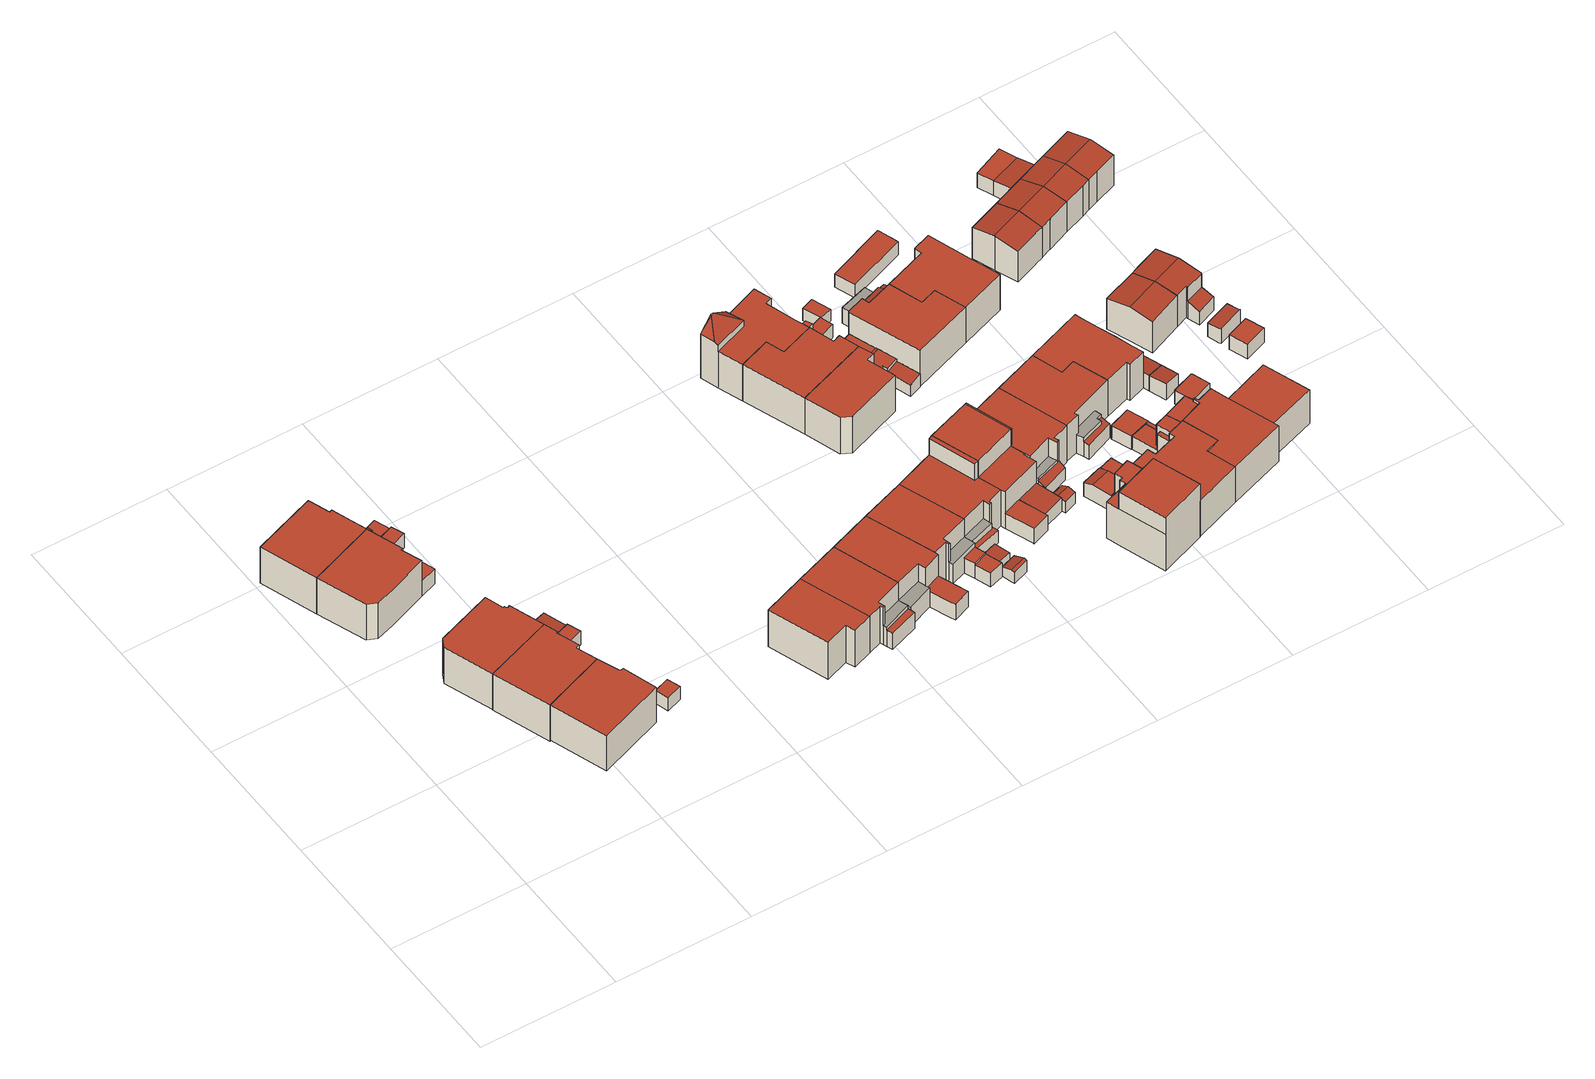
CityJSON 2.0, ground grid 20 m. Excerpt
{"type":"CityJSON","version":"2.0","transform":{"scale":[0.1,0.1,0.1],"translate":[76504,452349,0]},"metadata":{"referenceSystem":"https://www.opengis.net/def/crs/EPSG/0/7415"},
"CityObjects":{
"building1":{"type":"Building","attributes":{"Volume":592.01,"Dakoppervlakte":97.54,"Muuroppervlakte":253.1,"Vloeroppervlakte":97.54,"hoogte_Z_max_in_m_NAP":7.22,"GEB_DOEL":"winkelfunctie - woonfunctie","dateOfConstruction":"1923-01-01","measuredHeight":6.44},"geometry":[{"type":"Solid","lod":"2","boundaries":[[[[0,1,2,3,4,5,6,7,8,9]],[[10,11,12,13,14,15,16,17]],[[18,19,20,21,22,23,24]],[[1,11,10,2]],[[11,1,0,12]],[[21,14,13,12,0,9,8]],[[4,18,24,5]],[[21,8,7,22]],[[24,23,22,7,6,5]],[[16,19,18,4,3,17]],[[14,21,20,15]],[[16,15,20,19]],[[2,10,17,3]]]],"semantics":{"surfaces":[{"type":"GroundSurface"},{"type":"RoofSurface"},{"type":"WallSurface"}],"values":[[0,1,1,2,2,2,2,2,2,2,2,2,2]]}}]},
"building2":{"type":"Building","attributes":{"Volume":556.93,"Dakoppervlakte":87.35,"Muuroppervlakte":240.84,"Vloeroppervlakte":87.35,"hoogte_Z_max_in_m_NAP":7.24,"GEB_DOEL":"woonfunctie","dateOfConstruction":"1923-01-01","measuredHeight":6.38},"geometry":[{"type":"Solid","lod":"2","boundaries":[[[[25,26,27,28,29,30]],[[31,32,33,34,35,36]],[[25,36,35,26]],[[30,29,32,31]],[[29,28,33,32]],[[27,34,33,28]],[[30,31,36,25]],[[27,26,35,34]]]],"semantics":{"surfaces":[{"type":"GroundSurface"},{"type":"RoofSurface"},{"type":"WallSurface"}],"values":[[0,1,2,2,2,2,2,2]]}}]},
"building3":{"type":"Building","attributes":{"Volume":597.76,"Dakoppervlakte":97.98,"Muuroppervlakte":273.97,"Vloeroppervlakte":99.88,"hoogte_Z_max_in_m_NAP":7.22,"GEB_DOEL":"woonfunctie","dateOfConstruction":"1923-01-01","measuredHeight":6.46},"geometry":[{"type":"Solid","lod":"2","boundaries":[[[[37,3,2,38,39,40,41,42,43,44,45,46,47]],[[48,49,50,51]],[[52,53,10,17,54,55,56,57]],[[58,59,60,61,62]],[[63,64,65,66]],[[38,2,10,53]],[[63,17,10,2,3,67]],[[55,42,41,56]],[[40,39,52,57]],[[38,53,52,39]],[[61,37,47,62]],[[62,47,46,58]],[[58,46,45,59]],[[44,60,59,45]],[[44,43,48,51,60]],[[68,64,63,67,3,37,61]],[[64,68,50,65]],[[66,65,50,49]],[[68,61,60,51,50]],[[63,66,49,48,43,42,55,54,17]],[[41,40,57,56]]]],"semantics":{"surfaces":[{"type":"GroundSurface"},{"type":"OuterFloorSurface"},{"type":"RoofSurface"},{"type":"WallSurface"}],"values":[[0,1,2,2,2,3,3,3,3,3,3,3,3,3,3,3,3,3,3,3,3]]}}]},
"building4":{"type":"Building","attributes":{"Volume":602.26,"Dakoppervlakte":96.45,"Muuroppervlakte":274.87,"Vloeroppervlakte":98.53,"hoogte_Z_max_in_m_NAP":7.24,"GEB_DOEL":"woonfunctie","dateOfConstruction":"1923-01-01","measuredHeight":6.5},"geometry":[{"type":"Solid","lod":"2","boundaries":[[[[69,70,71,72,73,74,75,76,77,78,79,80]],[[81,82,83,84]],[[85,34,33,86,87,88,89,90]],[[91,92,93,94]],[[71,70,34,85]],[[70,69,33,34]],[[80,79,87,86]],[[87,79,78,88]],[[78,77,81,89,88]],[[71,85,90,84,72]],[[94,76,75,91]],[[91,75,74,92]],[[73,93,92,74]],[[73,72,84,83,93]],[[94,82,81,77,76]],[[83,82,94,93]],[[89,81,84,90]],[[69,80,86,33]]]],"semantics":{"surfaces":[{"type":"GroundSurface"},{"type":"OuterFloorSurface"},{"type":"RoofSurface"},{"type":"WallSurface"}],"values":[[0,1,2,2,3,3,3,3,3,3,3,3,3,3,3,3,3,3]]}}]},
"building5":{"type":"Building","attributes":{"Volume":609.36,"Dakoppervlakte":100.31,"Muuroppervlakte":264.95,"Vloeroppervlakte":113.98,"hoogte_Z_max_in_m_NAP":7.24,"GEB_DOEL":"winkelfunctie,woonfunctie - woonfunctie","dateOfConstruction":"1923-01-01","measuredHeight":6.48},"geometry":[{"type":"Solid","lod":"2","boundaries":[[[[95,96,97,98,99,100,101,102,103,104,105,106,107,108,109]],[[110,111,84,83]],[[112,113,114,115,116,117,118,85,90]],[[119,120,121,122]],[[118,108,107,85]],[[85,107,106,84,90]],[[113,98,97,114]],[[115,114,97,96]],[[95,116,115,96]],[[109,117,116,95]],[[109,108,118,117]],[[103,102,122,121]],[[105,104,120,119]],[[120,104,103,121]],[[83,84,106,105,119]],[[100,111,110,101]],[[119,122,102,101,110,83]],[[99,112,90,84,111,100]],[[113,112,99,98]]]],"semantics":{"surfaces":[{"type":"GroundSurface"},{"type":"OuterFloorSurface"},{"type":"RoofSurface"},{"type":"WallSurface"}],"values":[[0,1,2,2,3,3,3,3,3,3,3,3,3,3,3,3,3,3,3]]}}]},
"building6":{"type":"Building","attributes":{"Volume":12.44,"Dakoppervlakte":4.81,"Muuroppervlakte":22.8,"Vloeroppervlakte":4.81,"hoogte_Z_max_in_m_NAP":3.38,"GEB_DOEL":"onbekend","dateOfConstruction":"2009-01-01","measuredHeight":2.59},"geometry":[{"type":"Solid","lod":"2","boundaries":[[[[47,46,123,124]],[[125,126,127,128]],[[47,124,126,125]],[[124,123,127,126]],[[127,123,46,128]],[[47,125,128,46]]]],"semantics":{"surfaces":[{"type":"GroundSurface"},{"type":"RoofSurface"},{"type":"WallSurface"}],"values":[[0,1,2,2,2,2]]}}]},
"building7":{"type":"Building","attributes":{"Volume":11.5,"Dakoppervlakte":4.85,"Muuroppervlakte":20.96,"Vloeroppervlakte":4.85,"hoogte_Z_max_in_m_NAP":3.14,"GEB_DOEL":"onbekend","dateOfConstruction":"1923-01-01","measuredHeight":2.37},"geometry":[{"type":"Solid","lod":"2","boundaries":[[[[129,130,131,132]],[[133,134,135,136]],[[132,133,136,129]],[[132,131,134,133]],[[130,135,134,131]],[[129,136,135,130]]]],"semantics":{"surfaces":[{"type":"GroundSurface"},{"type":"RoofSurface"},{"type":"WallSurface"}],"values":[[0,1,2,2,2,2]]}}]},
"building8":{"type":"Building","attributes":{"Volume":431.51,"Dakoppervlakte":65.51,"Muuroppervlakte":227.34,"Vloeroppervlakte":65.51,"hoogte_Z_max_in_m_NAP":7.31,"GEB_DOEL":"woonfunctie","dateOfConstruction":"1923-01-01","measuredHeight":6.59},"geometry":[{"type":"Solid","lod":"2","boundaries":[[[[137,138,139,140,141,142]],[[143,144,145,146,147,148]],[[138,137,143,148]],[[142,141,145,144]],[[141,140,146,145]],[[139,147,146,140]],[[144,143,137,142]],[[138,148,147,139]]]],"semantics":{"surfaces":[{"type":"GroundSurface"},{"type":"RoofSurface"},{"type":"WallSurface"}],"values":[[0,1,2,2,2,2,2,2]]}}]},
"building9":{"type":"Building","attributes":{"Volume":484.22,"Dakoppervlakte":72.69,"Muuroppervlakte":241.92,"Vloeroppervlakte":79.22,"hoogte_Z_max_in_m_NAP":7.31,"GEB_DOEL":"woonfunctie","dateOfConstruction":"1923-01-01","measuredHeight":6.58},"geometry":[{"type":"Solid","lod":"2","boundaries":[[[[149,150,151,152,153,154,155,140,139,156,157]],[[158,159,160,161,162,163]],[[146,164,165,166,167,168,169,147]],[[170,171,172,173,174]],[[139,147,169,156]],[[147,139,140,146]],[[165,164,155,154,161]],[[157,156,169,168,158]],[[158,163,170,149,157]],[[162,161,154,153,171]],[[172,171,153,152]],[[152,151,173,172]],[[151,150,174,173]],[[149,170,174,150]],[[171,170,163,162]],[[165,161,160,166]],[[166,160,159,167]],[[158,168,167,159]],[[140,155,164,146]]]],"semantics":{"surfaces":[{"type":"GroundSurface"},{"type":"OuterFloorSurface"},{"type":"RoofSurface"},{"type":"WallSurface"}],"values":[[0,1,2,2,3,3,3,3,3,3,3,3,3,3,3,3,3,3,3]]}}]},
"building10":{"type":"Building","attributes":{"Volume":518.39,"Dakoppervlakte":81.91,"Muuroppervlakte":260.38,"Vloeroppervlakte":89.35,"hoogte_Z_max_in_m_NAP":7.31,"GEB_DOEL":"woonfunctie","dateOfConstruction":"1923-01-01","measuredHeight":6.58},"geometry":[{"type":"Solid","lod":"2","boundaries":[[[[175,176,177,178,179,180,181,150,157,156]],[[158,182,183,184,185]],[[169,168,186,187,188,189,190]],[[191,192,193,194,195,196]],[[190,175,156,169]],[[156,157,158,168,169]],[[189,176,175,190]],[[192,191,196,181,180,179]],[[179,178,193,192]],[[177,194,193,178]],[[150,182,158,157]],[[196,183,182,150,181]],[[183,196,195,184]],[[185,186,168,158]],[[184,187,186,185]],[[187,184,195,194,188]],[[188,194,177,176,189]]]],"semantics":{"surfaces":[{"type":"GroundSurface"},{"type":"OuterFloorSurface"},{"type":"RoofSurface"},{"type":"WallSurface"}],"values":[[0,1,2,2,3,3,3,3,3,3,3,3,3,3,3,3,3]]}}]},
"building11":{"type":"Building","attributes":{"Volume":500.21,"Dakoppervlakte":77.72,"Muuroppervlakte":258.71,"Vloeroppervlakte":85.14,"hoogte_Z_max_in_m_NAP":7.31,"GEB_DOEL":"woonfunctie","dateOfConstruction":"1923-01-01","measuredHeight":6.58},"geometry":[{"type":"Solid","lod":"2","boundaries":[[[[197,198,199,200,201,202,203,204,205,206,207,208,209,176,175,210]],[[211,212,213,214,215,216]],[[217,218,190,189,219,220,221,222]],[[223,224,225,226,227]],[[228,229,230,231,232,233]],[[175,190,218,210]],[[190,175,176,189]],[[176,209,219,189]],[[220,219,209,208,214]],[[197,210,218,217,211]],[[198,197,211,216,229]],[[227,205,204,223]],[[223,204,203,224]],[[224,203,202,225]],[[201,226,225,202]],[[232,226,201,200,233]],[[233,200,199,228]],[[229,228,199,198]],[[227,231,230,206,205]],[[232,231,227,226]],[[229,216,215,207,206,230]],[[214,213,221,220]],[[221,213,212,222]],[[211,217,222,212]],[[214,208,207,215]]]],"semantics":{"surfaces":[{"type":"GroundSurface"},{"type":"OuterFloorSurface"},{"type":"RoofSurface"},{"type":"WallSurface"}],"values":[[0,1,2,2,2,3,3,3,3,3,3,3,3,3,3,3,3,3,3,3,3,3,3,3,3]]}}]},
"building12":{"type":"Building","attributes":{"Volume":11.26,"Dakoppervlakte":5.03,"Muuroppervlakte":20.11,"Vloeroppervlakte":5.03,"hoogte_Z_max_in_m_NAP":3.2,"GEB_DOEL":"onbekend","dateOfConstruction":"1923-01-01","measuredHeight":2.27},"geometry":[{"type":"Solid","lod":"2","boundaries":[[[[234,235,236,237]],[[238,239,240,225]],[[234,237,225,240]],[[237,236,238,225]],[[238,236,235,239]],[[234,240,239,235]]]],"semantics":{"surfaces":[{"type":"GroundSurface"},{"type":"RoofSurface"},{"type":"WallSurface"}],"values":[[0,1,2,2,2,2]]}}]},
"building13":{"type":"Building","attributes":{"Volume":9.64,"Dakoppervlakte":5.17,"Muuroppervlakte":17,"Vloeroppervlakte":4.88,"hoogte_Z_max_in_m_NAP":3.09,"GEB_DOEL":"onbekend","dateOfConstruction":"1925-01-01","measuredHeight":2.21},"geometry":[{"type":"Solid","lod":"2","boundaries":[[[[241,242,243,244,245,246]],[[247,248,249,250]],[[251,248,247,252]],[[244,243,251,252]],[[241,246,250,249]],[[245,247,250,246]],[[249,248,251,243,242,241]],[[245,244,252,247]]]],"semantics":{"surfaces":[{"type":"GroundSurface"},{"type":"RoofSurface"},{"type":"WallSurface"}],"values":[[0,1,1,2,2,2,2,2]]}}]},
"building14":{"type":"Building","attributes":{"Volume":488.21,"Dakoppervlakte":71.99,"Muuroppervlakte":283.92,"Vloeroppervlakte":76.98,"hoogte_Z_max_in_m_NAP":10.34,"GEB_DOEL":"woonfunctie","dateOfConstruction":"1923-01-01","measuredHeight":9.59},"geometry":[{"type":"Solid","lod":"2","boundaries":[[[[253,254,255,256,257,258,259,260,261,262,263,264]],[[211,265,266,267,268]],[[218,217,269,270,271,272,273,274,275,276,277]],[[278,279,280,281]],[[282,283,284,285,286,287]],[[217,218,263,262,211]],[[272,271,283,258,257]],[[272,257,256,273]],[[279,274,288,280]],[[288,274,273,256,255,254]],[[263,218,277,276,288,254,253,264]],[[276,275,278,281]],[[278,275,274,279]],[[265,211,262,261,286]],[[286,261,260,287]],[[260,259,282,287]],[[282,259,258,283]],[[286,285,266,265]],[[266,285,284,267]],[[268,269,217,211]],[[269,268,267,270]],[[270,267,284,283,271]],[[281,280,288,276]]]],"semantics":{"surfaces":[{"type":"GroundSurface"},{"type":"OuterFloorSurface"},{"type":"RoofSurface"},{"type":"WallSurface"}],"values":[[0,1,2,2,2,3,3,3,3,3,3,3,3,3,3,3,3,3,3,3,3,3,3]]}}]},
"building15":{"type":"Building","attributes":{"Volume":701.14,"Dakoppervlakte":101.43,"Muuroppervlakte":340.54,"Vloeroppervlakte":101.41,"hoogte_Z_max_in_m_NAP":10.34,"GEB_DOEL":"woonfunctie","dateOfConstruction":"1923-01-01","measuredHeight":9.57},"geometry":[{"type":"Solid","lod":"2","boundaries":[[[[289,256,255,254,290,291,292,293,294,295,296,297,298,299]],[[273,300,301,302,303,304,274]],[[305,306,307,308]],[[309,310,311,312,313]],[[279,314,315,280]],[[273,274,288,254,255,256]],[[300,273,256,289,312]],[[294,293,302,301,306]],[[303,302,293,292]],[[294,306,305,295]],[[298,297,310,309]],[[309,313,312,289,299,298]],[[311,310,297,296,308,307]],[[312,311,307,306,301,300]],[[316,315,314,304]],[[315,316,290,254,288,280]],[[288,274,279,280]],[[290,316,304,303,292,291]],[[314,279,274,304]],[[295,305,308,296]]]],"semantics":{"surfaces":[{"type":"GroundSurface"},{"type":"RoofSurface"},{"type":"WallSurface"}],"values":[[0,1,1,1,1,2,2,2,2,2,2,2,2,2,2,2,2,2,2,2]]}}]},
"building16":{"type":"Building","attributes":{"Volume":583.28,"Dakoppervlakte":97.61,"Muuroppervlakte":297.15,"Vloeroppervlakte":97.61,"hoogte_Z_max_in_m_NAP":7.2,"GEB_DOEL":"woonfunctie","dateOfConstruction":"1923-01-01","measuredHeight":6.54},"geometry":[{"type":"Solid","lod":"2","boundaries":[[[[317,318,319,320,321,322,323,324,325,326,327,328,329]],[[330,331,332,333,334,335,336,337]],[[338,339,340,341,342,343]],[[344,345,346,347]],[[327,326,337,336]],[[330,337,326,325,345]],[[319,318,332,331,340]],[[333,317,329,334]],[[328,335,334,329]],[[336,335,328,327]],[[342,323,322,343]],[[321,338,343,322]],[[321,320,339,338]],[[319,340,339,320]],[[324,346,345,325]],[[346,324,323,342,347]],[[341,344,347,342]],[[345,344,341,340,331,330]],[[332,318,317,333]]]],"semantics":{"surfaces":[{"type":"GroundSurface"},{"type":"RoofSurface"},{"type":"WallSurface"}],"values":[[0,1,1,1,2,2,2,2,2,2,2,2,2,2,2,2,2,2,2]]}}]},
"building17":{"type":"Building","attributes":{"Volume":590.47,"Dakoppervlakte":94.66,"Muuroppervlakte":334.79,"Vloeroppervlakte":92.36,"hoogte_Z_max_in_m_NAP":10.23,"GEB_DOEL":"woonfunctie","dateOfConstruction":"1923-01-01","measuredHeight":9.55},"geometry":[{"type":"Solid","lod":"2","boundaries":[[[[348,349,317,329,328,327,350,351,352,353,354,355,356,357,358,359,360,361,362,363]],[[364,365,366,367]],[[368,369,370,371,372]],[[373,372,371]],[[369,374,370]],[[375,376,377,378,379,380]],[[381,382,383,384]],[[333,385,386,387,388,389,390,391,336,335,334]],[[373,371,370,392,354,353,352,393]],[[369,368,391,390]],[[369,390,389,374]],[[370,374,389,392]],[[327,328,335,336]],[[328,329,334,335]],[[329,317,333,334]],[[358,357,387,386]],[[392,389,388,356,355,354]],[[362,361,375,380]],[[361,360,376,375]],[[378,348,363,362,380,379]],[[394,349,383,382,366]],[[349,348,378,384,383]],[[360,359,365,364,376]],[[382,381,367,366]],[[378,377,367,381,384]],[[367,377,376,364]],[[333,317,349,394,366,365,359,358,386,385]],[[368,372,373,393,352,351,350,391]],[[350,327,336,391]],[[357,356,388,387]]]],"semantics":{"surfaces":[{"type":"GroundSurface"},{"type":"OuterFloorSurface"},{"type":"RoofSurface"},{"type":"WallSurface"}],"values":[[0,1,2,2,2,2,2,2,3,3,3,3,3,3,3,3,3,3,3,3,3,3,3,3,3,3,3,3,3,3]]}}]},
"building18":{"type":"Building","attributes":{"Volume":481.64,"Dakoppervlakte":84.48,"Muuroppervlakte":267.19,"Vloeroppervlakte":84.41,"hoogte_Z_max_in_m_NAP":7.2,"GEB_DOEL":"woonfunctie","dateOfConstruction":"1923-01-01","measuredHeight":6.54},"geometry":[{"type":"Solid","lod":"2","boundaries":[[[[395,396,397,398,326,325,324,399,400,401,402,403,404]],[[405,406,330,337,407,408,409]],[[410,411,346,345,412,413]],[[414,415,416,417]],[[337,330,345,325,326]],[[337,326,398,407]],[[407,398,397,408]],[[396,395,405,409]],[[395,404,412,406,405]],[[403,413,412,404]],[[403,402,414,410,413]],[[346,411,417,399,324]],[[324,325,345,346]],[[415,401,400,416]],[[417,416,400,399]],[[402,401,415,414]],[[411,410,414,417]],[[330,406,412,345]],[[396,409,408,397]]]],"semantics":{"surfaces":[{"type":"GroundSurface"},{"type":"RoofSurface"},{"type":"WallSurface"}],"values":[[0,1,1,1,2,2,2,2,2,2,2,2,2,2,2,2,2,2,2]]}}]},
"building19":{"type":"Building","attributes":{"Volume":8.87,"Dakoppervlakte":4.46,"Muuroppervlakte":16.65,"Vloeroppervlakte":4.12,"hoogte_Z_max_in_m_NAP":3.11,"GEB_DOEL":"onbekend","dateOfConstruction":"1923-01-01","measuredHeight":2.37},"geometry":[{"type":"Solid","lod":"2","boundaries":[[[[418,419,420,421,422,423]],[[424,425,426,427]],[[424,428,429,425]],[[427,426,420,419]],[[423,422,429,428]],[[425,429,422,421]],[[418,423,428,424,427,419]],[[421,420,426,425]]]],"semantics":{"surfaces":[{"type":"GroundSurface"},{"type":"RoofSurface"},{"type":"WallSurface"}],"values":[[0,1,1,2,2,2,2,2]]}}]},
"building20":{"type":"Building","attributes":{"Volume":496.94,"Dakoppervlakte":76.49,"Muuroppervlakte":284.25,"Vloeroppervlakte":80.42,"hoogte_Z_max_in_m_NAP":10.34,"GEB_DOEL":"woonfunctie","dateOfConstruction":"1923-01-01","measuredHeight":9.57},"geometry":[{"type":"Solid","lod":"2","boundaries":[[[[430,431,432,433,434,435,436,437,438,439,292,291,290]],[[440,441,442,443]],[[444,445,446,447,448,449,450,451,452,453,304,303]],[[454,315,314,455]],[[456,457,458,459,460]],[[316,452,451,431,430,290]],[[292,303,304,316,290,291]],[[292,439,443,444,303]],[[447,457,435,434,448]],[[451,450,432,431]],[[452,316,315,454]],[[316,304,314,315]],[[304,453,455,314]],[[455,453,452,454]],[[440,443,439,438,459]],[[437,460,459,438]],[[456,460,437,436]],[[436,435,457,456]],[[441,440,459,458]],[[442,445,444,443]],[[445,442,441,446]],[[446,441,458,457,447]],[[450,449,448,434,433,432]]]],"semantics":{"surfaces":[{"type":"GroundSurface"},{"type":"OuterFloorSurface"},{"type":"RoofSurface"},{"type":"WallSurface"}],"values":[[0,1,2,2,2,3,3,3,3,3,3,3,3,3,3,3,3,3,3,3,3,3,3]]}}]},
"building21":{"type":"Building","attributes":{"Volume":653.14,"Dakoppervlakte":85.18,"Muuroppervlakte":347.6,"Vloeroppervlakte":85.06,"hoogte_Z_max_in_m_NAP":10.3,"GEB_DOEL":"woonfunctie","dateOfConstruction":"1925-01-01","measuredHeight":9.53},"geometry":[{"type":"Solid","lod":"2","boundaries":[[[[461,462,463,464,465,466,467,468,469,470,471,472,473,474,475,476]],[[477,478,479,480,481,482,483,484,485]],[[486,487,488,489,490]],[[491,488,487,492,493,494]],[[495,496,497,498]],[[499,500,501,502]],[[483,482,473,472,471,503]],[[485,484,504,470,469,468]],[[468,467,486,477,485]],[[480,498,475,474,481]],[[482,481,474,473]],[[466,465,492,487]],[[476,489,488,491,494,463,462,461]],[[487,486,467,466]],[[476,475,498,497,489]],[[489,497,496,490]],[[486,490,496,478,477]],[[478,496,495,479]],[[495,498,480,479]],[[499,483,503,500]],[[501,504,484,502]],[[484,483,499,502]],[[500,503,471,470,504,501]],[[463,494,493,492,465,464]]]],"semantics":{"surfaces":[{"type":"GroundSurface"},{"type":"RoofSurface"},{"type":"WallSurface"}],"values":[[0,1,1,1,1,1,2,2,2,2,2,2,2,2,2,2,2,2,2,2,2,2,2,2]]}}]},
"building22":{"type":"Building","attributes":{"Volume":11.75,"Dakoppervlakte":5.43,"Muuroppervlakte":20.59,"Vloeroppervlakte":5.43,"hoogte_Z_max_in_m_NAP":2.93,"GEB_DOEL":"onbekend","dateOfConstruction":"1923-01-01","measuredHeight":2.16},"geometry":[{"type":"Solid","lod":"2","boundaries":[[[[505,506,507,508,509]],[[510,511,512,513,514]],[[508,510,514,509]],[[512,511,510,508,507,506]],[[505,513,512,506]],[[505,509,514,513]]]],"semantics":{"surfaces":[{"type":"GroundSurface"},{"type":"RoofSurface"},{"type":"WallSurface"}],"values":[[0,1,2,2,2,2]]}}]},
"building23":{"type":"Building","attributes":{"Volume":15.87,"Dakoppervlakte":6.8,"Muuroppervlakte":25.01,"Vloeroppervlakte":6.8,"hoogte_Z_max_in_m_NAP":3.19,"GEB_DOEL":"onbekend","dateOfConstruction":"1925-01-01","measuredHeight":2.33},"geometry":[{"type":"Solid","lod":"2","boundaries":[[[[515,516,517,518]],[[519,520,521,522]],[[515,518,520,519]],[[518,517,521,520]],[[516,522,521,517]],[[522,516,515,519]]]],"semantics":{"surfaces":[{"type":"GroundSurface"},{"type":"RoofSurface"},{"type":"WallSurface"}],"values":[[0,1,2,2,2,2]]}}]},
"building24":{"type":"Building","attributes":{"Volume":586.58,"Dakoppervlakte":87.02,"Muuroppervlakte":277.65,"Vloeroppervlakte":99.65,"hoogte_Z_max_in_m_NAP":7.2,"GEB_DOEL":"woonfunctie","dateOfConstruction":"1923-01-01","measuredHeight":6.39},"geometry":[{"type":"Solid","lod":"2","boundaries":[[[[523,524,525,526,527,528,529,530,531,532,533,534,535]],[[536,537,538,539,540]],[[541,542,543,544,545,546,547,548,549,550]],[[551,552,553,554]],[[555,556,557,558,559]],[[533,532,548,547]],[[550,549,548,532,531,530]],[[550,530,529,541]],[[541,529,528,542]],[[544,543,527,526,557]],[[534,533,547,546,554,537]],[[523,540,539,524]],[[535,536,540,523]],[[534,537,536,535]],[[525,524,539,559,558]],[[526,525,558,557]],[[555,553,552,556]],[[553,555,538,537,554]],[[555,559,539,538]],[[557,556,552,551,545,544]],[[554,546,545,551]],[[528,527,543,542]]]],"semantics":{"surfaces":[{"type":"GroundSurface"},{"type":"OuterFloorSurface"},{"type":"RoofSurface"},{"type":"WallSurface"}],"values":[[0,1,2,2,2,3,3,3,3,3,3,3,3,3,3,3,3,3,3,3,3,3]]}}]},
"building25":{"type":"Building","attributes":{"Volume":565.61,"Dakoppervlakte":85.35,"Muuroppervlakte":267.57,"Vloeroppervlakte":92.06,"hoogte_Z_max_in_m_NAP":7.31,"GEB_DOEL":"woonfunctie","dateOfConstruction":"1923-01-01","measuredHeight":6.54},"geometry":[{"type":"Solid","lod":"2","boundaries":[[[[560,561,562,563,564,565,566,432,431,567,568,569]],[[570,571,572,573,574,575,576,577]],[[451,450,578,579,580,581,582,583]],[[584,585,586,587,588,589]],[[583,567,431,451]],[[431,432,450,451]],[[577,578,450,432,566,570]],[[581,569,568,582]],[[583,582,568,567]],[[575,574,585,562,561]],[[566,565,588,571,570]],[[584,563,562,585]],[[565,564,589,588]],[[584,589,564,563]],[[588,587,572,571]],[[572,587,586,573]],[[574,573,586,585]],[[578,577,576,579]],[[560,580,579,576,575,561]],[[580,560,569,581]]]],"semantics":{"surfaces":[{"type":"GroundSurface"},{"type":"OuterFloorSurface"},{"type":"RoofSurface"},{"type":"WallSurface"}],"values":[[0,1,2,2,3,3,3,3,3,3,3,3,3,3,3,3,3,3,3,3]]}}]},
"building26":{"type":"Building","attributes":{"Volume":587.74,"Dakoppervlakte":98.22,"Muuroppervlakte":309.19,"Vloeroppervlakte":98.2,"hoogte_Z_max_in_m_NAP":7.31,"GEB_DOEL":"woonfunctie","dateOfConstruction":"1925-01-01","measuredHeight":6.41},"geometry":[{"type":"Solid","lod":"2","boundaries":[[[[590,591,592,593,594,595,596,597,598,599,600,601,602,603]],[[604,605,606,607,608,609,610,485,504,611]],[[612,613,614,615,616,617]],[[618,619,620,621]],[[622,623,624,625]],[[485,601,600,504]],[[600,599,611,504]],[[611,599,598,604]],[[598,597,605,604]],[[597,596,618,606,605]],[[603,609,608,590]],[[603,602,610,609]],[[601,485,610,602]],[[595,594,616,615]],[[594,593,617,616]],[[593,592,612,617]],[[595,615,619,618,596]],[[622,612,592,591,623]],[[615,614,620,619]],[[613,612,622,625]],[[625,624,621,620,614,613]],[[618,621,624,623,607,606]],[[608,607,623,591,590]]]],"semantics":{"surfaces":[{"type":"GroundSurface"},{"type":"RoofSurface"},{"type":"WallSurface"}],"values":[[0,1,1,1,1,2,2,2,2,2,2,2,2,2,2,2,2,2,2,2,2,2,2]]}}]},
"building27":{"type":"Building","attributes":{"Volume":25.1,"Dakoppervlakte":10.59,"Muuroppervlakte":30.91,"Vloeroppervlakte":10.59,"hoogte_Z_max_in_m_NAP":3.2,"GEB_DOEL":"onbekend","dateOfConstruction":"1923-01-01","measuredHeight":2.37},"geometry":[{"type":"Solid","lod":"2","boundaries":[[[[626,627,628,629,630]],[[631,632,617,633,634]],[[627,626,633,617]],[[626,630,634,633]],[[634,630,629,631]],[[628,632,631,629]],[[628,627,617,632]]]],"semantics":{"surfaces":[{"type":"GroundSurface"},{"type":"RoofSurface"},{"type":"WallSurface"}],"values":[[0,1,2,2,2,2,2]]}}]},
"building28":{"type":"Building","attributes":{"Volume":69.23,"Dakoppervlakte":28.5,"Muuroppervlakte":59.06,"Vloeroppervlakte":28.5,"hoogte_Z_max_in_m_NAP":3.25,"GEB_DOEL":"onbekend","dateOfConstruction":"1923-01-01","measuredHeight":2.43},"geometry":[{"type":"Solid","lod":"2","boundaries":[[[[635,636,637,638,639]],[[640,641,642,643,644]],[[642,641,640,636,635,639]],[[639,638,643,642]],[[637,644,643,638]],[[637,636,640,644]]]],"semantics":{"surfaces":[{"type":"GroundSurface"},{"type":"RoofSurface"},{"type":"WallSurface"}],"values":[[0,1,2,2,2,2]]}}]},
"building29":{"type":"Building","attributes":{"Volume":540.16,"Dakoppervlakte":84.71,"Muuroppervlakte":261.51,"Vloeroppervlakte":84.71,"hoogte_Z_max_in_m_NAP":7.2,"GEB_DOEL":"woonfunctie","dateOfConstruction":"1923-01-01","measuredHeight":6.38},"geometry":[{"type":"Solid","lod":"2","boundaries":[[[[528,527,526,525,645,646,647,648,649,650,529]],[[651,652,653,654,655,656,544,543,542,541,657]],[[647,653,652,651,657,650,649,648]],[[647,646,654,653]],[[646,645,655,654]],[[525,656,655,645]],[[525,526,544,656]],[[526,527,543,544]],[[527,528,542,543]],[[528,529,541,542]],[[650,657,541,529]]]],"semantics":{"surfaces":[{"type":"GroundSurface"},{"type":"RoofSurface"},{"type":"WallSurface"}],"values":[[0,1,2,2,2,2,2,2,2,2,2]]}}]},
"building30":{"type":"Building","attributes":{"Volume":497.97,"Dakoppervlakte":76.31,"Muuroppervlakte":251.33,"Vloeroppervlakte":76.31,"hoogte_Z_max_in_m_NAP":7.31,"GEB_DOEL":"woonfunctie","dateOfConstruction":"1923-01-01","measuredHeight":6.53},"geometry":[{"type":"Solid","lod":"2","boundaries":[[[[568,567,658,659,660,661,662,663,664,665,560,569]],[[666,667,583,582,581,580,668,669,670,671,672,673]],[[658,667,666,659]],[[658,567,583,667]],[[567,568,582,583]],[[568,569,581,582]],[[569,560,580,581]],[[560,665,668,580]],[[665,664,669,668]],[[670,669,664,663]],[[663,662,661,660,659,666,673,672,671,670]]]],"semantics":{"surfaces":[{"type":"GroundSurface"},{"type":"RoofSurface"},{"type":"WallSurface"}],"values":[[0,1,2,2,2,2,2,2,2,2,2]]}}]},
"building31":{"type":"Building","attributes":{"Volume":549.06,"Dakoppervlakte":87.15,"Muuroppervlakte":285.14,"Vloeroppervlakte":87.13,"hoogte_Z_max_in_m_NAP":7.31,"GEB_DOEL":"woonfunctie","dateOfConstruction":"1925-01-01","measuredHeight":6.44},"geometry":[{"type":"Solid","lod":"2","boundaries":[[[[674,675,676,599,598,597,596,595,594,677,678,679,680,681,682]],[[683,606,605,604,611,684,685,686,687,688,689,690]],[[691,692,619,618,693,694]],[[695,616,615,696]],[[604,598,599,611]],[[611,599,676,684]],[[684,676,675,685]],[[685,675,674,686]],[[686,674,682,687]],[[688,681,680,691,689]],[[606,618,596,597,605]],[[604,605,597,598]],[[679,692,691,680]],[[618,619,615,595,596]],[[696,678,677,695]],[[616,695,677,594]],[[615,616,594,595]],[[679,678,696,615,619,692]],[[694,690,689,691]],[[690,694,693,683]],[[693,618,606,683]],[[687,682,681,688]]]],"semantics":{"surfaces":[{"type":"GroundSurface"},{"type":"RoofSurface"},{"type":"WallSurface"}],"values":[[0,1,1,1,2,2,2,2,2,2,2,2,2,2,2,2,2,2,2,2,2,2]]}}]},
"building32":{"type":"Building","attributes":{"Volume":17.8,"Dakoppervlakte":6.72,"Muuroppervlakte":27.6,"Vloeroppervlakte":6.66,"hoogte_Z_max_in_m_NAP":3.68,"GEB_DOEL":"onbekend","dateOfConstruction":"1923-01-01","measuredHeight":2.85},"geometry":[{"type":"Solid","lod":"2","boundaries":[[[[660,659,697,698]],[[699,700,701,702]],[[659,701,700,697]],[[659,660,702,701]],[[698,699,702,660]],[[699,698,697,700]]]],"semantics":{"surfaces":[{"type":"GroundSurface"},{"type":"RoofSurface"},{"type":"WallSurface"}],"values":[[0,1,2,2,2,2]]}}]},
"building33":{"type":"Building","attributes":{"Volume":17.63,"Dakoppervlakte":6.71,"Muuroppervlakte":27.36,"Vloeroppervlakte":6.64,"hoogte_Z_max_in_m_NAP":3.68,"GEB_DOEL":"onbekend","dateOfConstruction":"1923-01-01","measuredHeight":2.83},"geometry":[{"type":"Solid","lod":"2","boundaries":[[[[661,660,698,703]],[[699,702,704,705]],[[661,703,705,704]],[[705,703,698,699]],[[660,702,699,698]],[[702,660,661,704]]]],"semantics":{"surfaces":[{"type":"GroundSurface"},{"type":"RoofSurface"},{"type":"WallSurface"}],"values":[[0,1,2,2,2,2]]}}]},
"building34":{"type":"Building","attributes":{"Volume":17.39,"Dakoppervlakte":6.69,"Muuroppervlakte":27.03,"Vloeroppervlakte":6.63,"hoogte_Z_max_in_m_NAP":3.68,"GEB_DOEL":"onbekend","dateOfConstruction":"1923-01-01","measuredHeight":2.8},"geometry":[{"type":"Solid","lod":"2","boundaries":[[[[706,707,708,709]],[[710,705,704,711]],[[707,704,705,708]],[[707,706,711,704]],[[709,710,711,706]],[[710,709,708,705]]]],"semantics":{"surfaces":[{"type":"GroundSurface"},{"type":"RoofSurface"},{"type":"WallSurface"}],"values":[[0,1,2,2,2,2]]}}]},
"building35":{"type":"Building","attributes":{"Volume":17.28,"Dakoppervlakte":6.68,"Muuroppervlakte":26.87,"Vloeroppervlakte":6.61,"hoogte_Z_max_in_m_NAP":3.68,"GEB_DOEL":"onbekend","dateOfConstruction":"1923-01-01","measuredHeight":2.79},"geometry":[{"type":"Solid","lod":"2","boundaries":[[[[712,713,714,706,709]],[[710,711,715,716,717]],[[717,712,709,710]],[[706,711,710,709]],[[706,714,715,711]],[[716,715,714,713]],[[713,712,717,716]]]],"semantics":{"surfaces":[{"type":"GroundSurface"},{"type":"RoofSurface"},{"type":"WallSurface"}],"values":[[0,1,2,2,2,2,2]]}}]},
"building36":{"type":"Building","attributes":{"Volume":16.9,"Dakoppervlakte":6.6,"Muuroppervlakte":26.45,"Vloeroppervlakte":6.54,"hoogte_Z_max_in_m_NAP":3.68,"GEB_DOEL":"onbekend","dateOfConstruction":"1923-01-01","measuredHeight":2.76},"geometry":[{"type":"Solid","lod":"2","boundaries":[[[[718,713,712,719]],[[720,717,716,721]],[[713,716,717,712]],[[713,718,721,716]],[[719,720,721,718]],[[720,719,712,717]]]],"semantics":{"surfaces":[{"type":"GroundSurface"},{"type":"RoofSurface"},{"type":"WallSurface"}],"values":[[0,1,2,2,2,2]]}}]},
"building37":{"type":"Building","attributes":{"Volume":24.59,"Dakoppervlakte":9.7,"Muuroppervlakte":31.72,"Vloeroppervlakte":9.7,"hoogte_Z_max_in_m_NAP":3.44,"GEB_DOEL":"onbekend","dateOfConstruction":"1957-01-01","measuredHeight":2.53},"geometry":[{"type":"Solid","lod":"2","boundaries":[[[[722,723,724,725,726,727,728]],[[729,730,731,732,733,734,735]],[[731,730,729,722,728,727]],[[725,724,734,733]],[[729,735,734,724,723,722]],[[727,726,725,733,732,731]]]],"semantics":{"surfaces":[{"type":"GroundSurface"},{"type":"RoofSurface"},{"type":"WallSurface"}],"values":[[0,1,2,2,2,2]]}}]},
"building38":{"type":"Building","attributes":{"Volume":314.39,"Dakoppervlakte":52.47,"Muuroppervlakte":173.66,"Vloeroppervlakte":52.47,"hoogte_Z_max_in_m_NAP":6.86,"GEB_DOEL":"woonfunctie","dateOfConstruction":"1957-01-01","measuredHeight":5.99},"geometry":[{"type":"Solid","lod":"2","boundaries":[[[[675,674,736,737]],[[738,739,740,741]],[[737,741,740,675]],[[736,738,741,737]],[[738,736,674,739]],[[674,675,740,739]]]],"semantics":{"surfaces":[{"type":"GroundSurface"},{"type":"RoofSurface"},{"type":"WallSurface"}],"values":[[0,1,2,2,2,2]]}}]},
"building39":{"type":"Building","attributes":{"Volume":202.87,"Dakoppervlakte":35.72,"Muuroppervlakte":135.25,"Vloeroppervlakte":35.08,"hoogte_Z_max_in_m_NAP":6.96,"GEB_DOEL":"woonfunctie","dateOfConstruction":"1957-01-01","measuredHeight":6.11},"geometry":[{"type":"Solid","lod":"2","boundaries":[[[[742,743,744,745,746,747,748,749,750]],[[751,752,753,754,755,756,757]],[[758,755,754,759,760]],[[757,748,747,746,745,753,752,751]],[[742,760,759,743]],[[755,758,760,742,750]],[[744,743,759,754,753,745]],[[748,757,756,755,750,749]]]],"semantics":{"surfaces":[{"type":"GroundSurface"},{"type":"RoofSurface"},{"type":"WallSurface"}],"values":[[0,1,1,2,2,2,2,2]]}}]},
"building40":{"type":"Building","attributes":{"Volume":209.39,"Dakoppervlakte":36.57,"Muuroppervlakte":137.62,"Vloeroppervlakte":36.07,"hoogte_Z_max_in_m_NAP":6.92,"GEB_DOEL":"woonfunctie","dateOfConstruction":"1956-01-01","measuredHeight":6.09},"geometry":[{"type":"Solid","lod":"2","boundaries":[[[[761,762,763,764,765,766]],[[767,768,769,770]],[[767,771,772,768]],[[763,772,771,764]],[[770,769,761,766]],[[770,766,765,767]],[[772,763,762,761,769,768]],[[765,764,771,767]]]],"semantics":{"surfaces":[{"type":"GroundSurface"},{"type":"RoofSurface"},{"type":"WallSurface"}],"values":[[0,1,1,2,2,2,2,2]]}}]},
"building41":{"type":"Building","attributes":{"Volume":203.17,"Dakoppervlakte":35.87,"Muuroppervlakte":135.08,"Vloeroppervlakte":35.22,"hoogte_Z_max_in_m_NAP":6.96,"GEB_DOEL":"woonfunctie","dateOfConstruction":"1957-01-01","measuredHeight":6.1},"geometry":[{"type":"Solid","lod":"2","boundaries":[[[[773,774,775,776,777,778,779,780]],[[781,782,754,753,783,784]],[[785,759,754,782]],[[778,777,753,754]],[[783,753,777,776]],[[776,775,784,783]],[[775,774,781,784]],[[773,780,785,782,781,774]],[[779,759,785,780]],[[759,779,778,754]]]],"semantics":{"surfaces":[{"type":"GroundSurface"},{"type":"RoofSurface"},{"type":"WallSurface"}],"values":[[0,1,1,2,2,2,2,2,2,2]]}}]},
"building42":{"type":"Building","attributes":{"Volume":211.49,"Dakoppervlakte":40.2,"Muuroppervlakte":143.27,"Vloeroppervlakte":39.42,"hoogte_Z_max_in_m_NAP":6.92,"GEB_DOEL":"woonfunctie","dateOfConstruction":"1956-01-01","measuredHeight":6.08},"geometry":[{"type":"Solid","lod":"2","boundaries":[[[[765,764,786,787,788,789,790,791,792,793,794,766]],[[795,767,770,796,797,798,799]],[[767,795,800,801,771]],[[802,803,804,805]],[[787,800,795,788]],[[771,764,765,766,770,767]],[[766,794,796,770]],[[796,794,793,804,797]],[[798,803,790,789,799]],[[799,789,788,795]],[[793,792,805,804]],[[802,805,792,791]],[[802,791,790,803]],[[797,804,803,798]],[[800,787,786,764,771,801]]]],"semantics":{"surfaces":[{"type":"GroundSurface"},{"type":"RoofSurface"},{"type":"WallSurface"}],"values":[[0,1,1,1,2,2,2,2,2,2,2,2,2,2,2]]}}]},
"building43":{"type":"Building","attributes":{"Volume":23.98,"Dakoppervlakte":9.42,"Muuroppervlakte":31.43,"Vloeroppervlakte":9.42,"hoogte_Z_max_in_m_NAP":3.46,"GEB_DOEL":"onbekend","dateOfConstruction":"1957-01-01","measuredHeight":2.55},"geometry":[{"type":"Solid","lod":"2","boundaries":[[[[806,807,808,809,810]],[[811,812,813,814,815]],[[807,806,811,815]],[[813,812,811,806,810,809]],[[808,814,813,809]],[[808,807,815,814]]]],"semantics":{"surfaces":[{"type":"GroundSurface"},{"type":"RoofSurface"},{"type":"WallSurface"}],"values":[[0,1,2,2,2,2]]}}]},
"building44":{"type":"Building","attributes":{"Volume":19.85,"Dakoppervlakte":7.95,"Muuroppervlakte":29.94,"Vloeroppervlakte":7.93,"hoogte_Z_max_in_m_NAP":3.47,"GEB_DOEL":"onbekend","dateOfConstruction":"1956-01-01","measuredHeight":2.57},"geometry":[{"type":"Solid","lod":"2","boundaries":[[[[816,817,818,819,820,821]],[[822,823,824,825,826,827]],[[816,821,823,822]],[[825,824,823,821,820,819]],[[818,826,825,819]],[[816,822,827,826,818,817]]]],"semantics":{"surfaces":[{"type":"GroundSurface"},{"type":"RoofSurface"},{"type":"WallSurface"}],"values":[[0,1,2,2,2,2]]}}]},
"building45":{"type":"Building","attributes":{"Volume":277.33,"Dakoppervlakte":65.45,"Muuroppervlakte":165.77,"Vloeroppervlakte":64.74,"hoogte_Z_max_in_m_NAP":6.96,"GEB_DOEL":"woonfunctie","dateOfConstruction":"1957-01-01","measuredHeight":6.08},"geometry":[{"type":"Solid","lod":"2","boundaries":[[[[828,829,830,831,832,833,834,835,774,773,780,836]],[[837,838,839,840,841]],[[842,839,838,843]],[[844,845,782,781,846]],[[782,845,847,785]],[[839,836,780,840]],[[830,838,837,841,832,831]],[[829,828,842,843]],[[839,842,828,836]],[[773,774,781,782]],[[835,846,781,774]],[[835,834,844,846]],[[844,834,833,832,841,847,845]],[[782,785,840,780,773]],[[840,785,847,841]],[[829,843,838,830]]]],"semantics":{"surfaces":[{"type":"GroundSurface"},{"type":"RoofSurface"},{"type":"WallSurface"}],"values":[[0,1,1,1,1,2,2,2,2,2,2,2,2,2,2,2]]}}]},
"building46":{"type":"Building","attributes":{"Volume":205.06,"Dakoppervlakte":36.27,"Muuroppervlakte":135.47,"Vloeroppervlakte":35.62,"hoogte_Z_max_in_m_NAP":6.96,"GEB_DOEL":"woonfunctie","dateOfConstruction":"1957-01-01","measuredHeight":6.09},"geometry":[{"type":"Solid","lod":"2","boundaries":[[[[848,849,834,833,832,850,851]],[[845,844,852,853,854]],[[855,847,845,854]],[[833,834,844,845]],[[834,849,852,844]],[[853,848,851,850,855,854]],[[855,850,832,847]],[[833,845,847,832]],[[849,848,853,852]]]],"semantics":{"surfaces":[{"type":"GroundSurface"},{"type":"RoofSurface"},{"type":"WallSurface"}],"values":[[0,1,1,2,2,2,2,2,2]]}}]}
},
"vertices":[
[77,445,8],[63,451,8],[37,522,8],[134,557,8],[151,510,8],[174,517,8],[177,509,8],[186,484,8],[161,475,8],[105,454,8],[37,522,72],[63,451,72],[77,445,72],[105,454,72],[161,475,72],[150,504,72],[153,505,72],[134,557,72],[151,510,35],[153,505,35],[150,504,35],[161,475,35],[186,484,35],[177,509,35],[174,517,35],
[283,137,9],[187,102,9],[158,184,9],[249,217,9],[262,185,9],[267,186,9],[267,186,72],[262,185,72],[249,217,72],[158,184,72],[187,102,72],[283,137,72],
[145,561,8],[8,604,8],[101,637,8],[102,634,8],[112,606,8],[116,608,8],[126,580,8],[137,584,8],[172,597,8],[181,573,8],[158,565,8],[126,580,39],[132,564,39],[143,568,39],[137,584,39],[101,637,72],[8,604,72],[126,580,72],[116,608,72],[112,606,72],[102,634,72],[181,573,30],[172,597,30],[137,584,30],[145,561,30],[158,565,30],[134,557,63],[145,561,60],[143,568,60],[132,564,63],[134,557,39],[145,561,39],
[249,217,7],[158,184,7],[128,267,7],[227,302,7],[236,305,7],[272,318,7],[279,299,7],[243,286,7],[234,282,7],[232,281,7],[244,249,7],[238,247,7],[234,282,39],[243,286,39],[236,305,39],[227,302,39],[128,267,72],[238,247,72],[244,249,72],[232,281,72],[234,282,72],[227,302,72],[279,299,32],[272,318,32],[236,305,32],[243,286,32],
[192,380,8],[201,353,8],[203,354,8],[205,350,8],[209,352,8],[210,349,8],[219,353,8],[224,339,8],[260,352,8],[272,318,8],[236,305,8],[227,302,8],[128,267,8],[103,337,8],[110,351,8],[219,353,39],[210,349,39],[209,352,72],[205,350,72],[203,354,72],[201,353,72],[192,380,72],[110,351,72],[103,337,72],[236,305,33],[272,318,29],[260,352,29],[224,339,33],
[188,555,8],[165,546,8],[158,565,34],[165,546,34],[188,555,34],[181,573,34],
[323,173,8],[330,154,8],[307,146,8],[301,165,8],[301,165,31],[307,146,31],[330,154,31],[323,173,31],
[501,82,7],[470,169,7],[532,191,7],[568,91,7],[540,81,7],[535,94,7],[501,82,73],[535,94,73],[540,81,73],[568,91,73],[532,191,73],[470,169,73],
[634,105,7],[635,101,7],[637,95,7],[595,80,7],[592,89,7],[590,94,7],[588,98,7],[596,213,7],[629,119,7],[629,119,41],[590,105,41],[593,95,41],[590,94,41],[592,89,41],[634,105,41],[588,98,73],[590,94,73],[593,95,73],[590,105,73],[629,119,73],[596,213,73],[634,105,36],[592,89,36],[595,80,36],[637,95,36],[635,101,36],
[658,235,7],[695,136,7],[696,131,7],[712,89,7],[687,79,7],[684,86,7],[673,115,7],[635,101,41],[673,115,41],[671,121,41],[667,132,41],[667,132,73],[671,121,73],[696,131,73],[695,136,73],[658,235,73],[684,86,35],[687,79,35],[712,89,35],[696,131,35],[671,121,35],[673,115,35],
[756,164,7],[761,148,7],[762,145,7],[766,134,7],[767,132,7],[774,112,7],[775,108,7],[754,102,7],[746,124,7],[740,140,7],[719,132,7],[717,139,7],[715,143,7],[722,257,7],[756,164,41],[716,150,41],[719,139,41],[717,139,41],[719,132,41],[761,148,41],[756,164,73],[722,257,73],[715,143,73],[717,139,73],[719,139,73],[716,150,73],[754,102,32],[775,108,32],[774,112,32],[767,132,32],[746,124,32],[762,145,34],[761,148,34],[740,140,34],[746,124,34],[767,132,34],[766,134,34],
[766,134,9],[786,141,9],[793,118,9],[774,112,9],[793,118,31],[786,141,31],[766,134,32],
[781,89,9],[779,93,9],[775,108,9],[798,116,9],[803,101,9],[804,97,9],[803,101,31],[779,93,31],[781,89,29],[804,97,30],[775,108,25],[798,116,25],
[780,278,8],[785,280,8],[809,213,8],[821,180,8],[798,172,8],[799,168,8],[802,158,8],[762,145,8],[760,152,8],[756,164,8],[722,257,8],[766,273,8],[760,152,41],[797,164,41],[796,167,41],[793,177,41],[793,177,73],[796,167,73],[799,168,73],[798,172,73],[821,180,73],[809,213,73],[803,211,73],[780,278,73],[766,273,73],[803,211,103],[809,213,103],[785,280,103],[780,278,103],[802,158,31],[799,168,31],[796,167,31],[797,164,31],[760,152,32],[762,145,32],[785,280,73],
[823,174,8],[849,302,8],[872,235,8],[879,215,8],[877,215,8],[884,196,8],[897,159,8],[863,147,8],[865,142,8],[838,132,8],[838,134,8],[823,174,73],[884,196,73],[877,215,73],[879,215,73],[872,235,73],[897,159,32],[884,196,34],[850,184,34],[863,147,32],[838,132,35],[865,142,35],[850,184,35],[823,174,35],[838,134,35],[872,235,103],[849,302,103],[849,302,73],
[777,540,7],[789,504,7],[800,508,7],[817,515,7],[814,527,7],[832,534,7],[846,496,7],[847,493,7],[810,480,7],[706,444,7],[674,533,7],[719,549,7],[728,523,7],[810,480,72],[800,508,72],[789,504,72],[777,540,72],[728,523,72],[719,549,72],[674,533,72],[706,444,72],[814,527,33],[817,515,33],[800,508,33],[809,483,33],[846,496,33],[832,534,33],[809,483,34],[810,480,34],[847,493,34],[846,496,34],
[786,547,7],[776,543,7],[661,568,7],[659,573,7],[652,594,7],[673,602,7],[676,602,7],[700,611,7],[756,632,7],[765,607,7],[755,603,7],[769,561,7],[779,565,7],[819,579,7],[825,561,7],[823,560,7],[779,565,39],[769,561,39],[772,553,39],[782,556,39],[661,568,83],[710,586,83],[676,602,102],[673,602,102],[659,573,86],[652,594,86],[700,611,83],[819,579,31],[779,565,31],[782,556,31],[786,547,31],[823,560,31],[825,561,31],[782,556,67],[772,553,67],[776,543,67],[786,547,67],[769,561,72],[755,603,72],[765,607,72],[756,632,72],[700,611,72],[710,586,72],[661,568,72],[676,602,72],[652,594,72],[772,553,7],
[806,455,7],[820,414,7],[738,385,7],[724,392,7],[857,466,7],[869,432,7],[850,425,7],[839,459,7],[836,466,7],[818,459,7],[806,455,72],[818,459,72],[724,392,72],[738,385,72],[820,414,72],[839,459,34],[857,466,34],[818,459,34],[836,466,34],[839,459,27],[850,425,27],[869,432,30],[857,466,30],
[915,172,7],[919,162,7],[900,155,7],[896,165,7],[893,175,7],[912,181,7],[915,172,31],[896,165,31],[900,155,27],[919,162,27],[912,181,27],[893,175,27],
[851,303,8],[914,325,8],[949,226,8],[947,225,8],[924,217,8],[927,211,8],[930,201,8],[891,186,8],[887,197,8],[882,207,8],[887,197,40],[923,209,40],[918,221,40],[882,207,40],[882,207,73],[918,221,73],[923,209,73],[927,211,73],[924,217,73],[947,225,73],[949,226,73],[914,325,73],[851,303,73],[874,236,73],[851,303,103],[874,236,103],[930,201,30],[927,211,36],[923,209,36],[887,197,36],[891,186,30],
[939,153,8],[934,165,8],[934,166,8],[963,176,8],[964,176,8],[968,163,8],[978,135,8],[981,127,8],[991,97,8],[1015,29,8],[948,5,8],[924,73,8],[918,91,8],[955,104,8],[952,113,8],[948,124,8],[978,135,73],[953,126,73],[957,114,73],[952,113,73],[955,104,73],[918,91,73],[924,73,73],[991,97,73],[981,127,73],[978,135,36],[968,163,36],[939,153,36],[948,124,36],[953,126,36],[934,165,32],[964,176,32],[963,176,32],[934,166,32],[957,114,39],[953,126,39],[948,124,39],[952,113,39],[924,73,103],[948,5,103],[1015,29,103],[991,97,103],[948,5,73],[1015,29,73],
[838,585,8],[820,579,8],[820,580,8],[810,605,8],[828,612,8],[810,605,29],[820,580,29],[820,579,29],[838,585,29],[828,612,29],
[985,182,9],[996,151,9],[976,144,9],[966,176,9],[985,182,32],[966,176,32],[976,144,32],[996,151,32],
[890,587,8],[899,559,8],[902,548,8],[899,547,8],[916,499,8],[940,507,8],[956,462,8],[869,432,8],[847,493,8],[832,534,8],[832,536,8],[858,545,8],[848,574,8],[848,574,36],[858,545,36],[889,556,36],[899,559,36],[890,587,36],[956,462,72],[940,507,72],[916,499,72],[899,547,72],[861,534,72],[858,545,72],[832,536,72],[832,534,72],[847,493,72],[869,432,72],[861,534,69],[893,545,69],[889,556,64],[858,545,64],[889,556,61],[893,545,64],[899,547,64],[902,548,64],[899,559,61],
[1033,262,8],[1008,253,8],[1011,243,8],[1015,230,8],[974,214,8],[971,222,8],[967,232,8],[979,348,8],[994,304,8],[1015,312,8],[967,232,41],[971,222,41],[1005,234,41],[1003,240,41],[1011,243,41],[1008,253,41],[968,238,41],[970,233,41],[970,233,73],[968,238,73],[1033,262,73],[1015,312,73],[994,304,73],[979,348,73],[1015,230,33],[1011,243,37],[1003,240,37],[1005,234,35],[971,222,35],[974,214,33],
[1049,137,9],[1046,145,9],[1040,162,9],[1027,199,9],[1053,207,9],[1063,177,9],[1072,154,9],[1090,102,9],[1069,94,9],[1083,53,9],[1015,29,9],[981,127,9],[1009,137,9],[1013,125,9],[1069,94,73],[1090,102,73],[1072,154,73],[1046,145,73],[1049,137,73],[1013,125,73],[1009,137,73],[1083,53,73],[1040,162,32],[1046,164,32],[1044,170,32],[1063,177,31],[1053,207,31],[1027,199,32],[1072,154,69],[1063,177,68],[1044,170,68],[1052,147,69],[1040,162,60],[1046,145,60],[1052,147,60],[1046,164,60],
[1053,207,8],[1027,199,8],[1016,228,8],[1047,239,8],[1058,209,8],[1047,239,32],[1016,228,32],[1053,207,32],[1058,209,32],
[968,635,8],[969,632,8],[885,601,8],[874,630,8],[959,662,8],[969,632,32],[968,635,32],[959,662,32],[874,630,32],[885,601,32],
[962,569,8],[959,580,8],[985,589,8],[1006,528,8],[1021,489,8],[1022,485,8],[1021,489,72],[1006,528,72],[985,589,72],[959,580,72],[962,569,72],[902,548,72],[1022,485,72],
[1061,377,8],[1064,367,8],[1073,343,8],[1082,318,8],[1090,294,8],[1096,278,8],[1071,269,8],[1069,274,8],[1064,367,73],[1061,377,73],[1069,274,73],[1071,269,73],[1096,278,73],[1090,294,73],[1082,318,73],[1073,343,73],
[1139,156,9],[1163,90,9],[1166,81,9],[1058,209,9],[1069,179,9],[1100,191,9],[1105,178,9],[1108,172,9],[1131,180,9],[1106,167,73],[1166,81,73],[1163,90,73],[1139,156,73],[1131,180,73],[1108,172,73],[1105,178,73],[1103,177,73],[1105,178,69],[1100,191,68],[1106,167,69],[1103,177,69],[1058,209,31],[1069,179,31],
[1088,376,8],[1097,352,8],[1097,352,33],[1088,376,33],[1064,367,37],[1073,343,37],
[1106,327,8],[1082,318,37],[1106,327,33],
[1090,294,9],[1082,318,9],[1106,327,9],[1114,303,9],[1114,303,33],[1090,294,37],
[1123,278,9],[1099,269,9],[1096,278,9],[1096,278,37],[1099,269,37],[1123,278,33],
[1108,245,9],[1132,254,9],[1132,254,33],[1108,245,37],
[1145,245,9],[1146,244,9],[1155,219,9],[1123,206,9],[1115,227,9],[1113,233,9],[1116,234,9],[1145,245,34],[1116,234,34],[1113,233,34],[1115,227,34],[1123,206,34],[1155,219,34],[1146,244,34],
[1209,181,9],[1233,114,9],[1209,181,69],[1139,156,69],[1163,90,69],[1233,114,69],
[1042,577,8],[1090,595,8],[1102,563,8],[1114,530,8],[1102,526,8],[1101,525,8],[1067,512,8],[1055,543,8],[1054,545,8],[1101,525,63],[1102,526,63],[1114,530,63],[1102,563,70],[1054,545,70],[1055,543,69],[1067,512,63],[1054,545,69],[1090,595,63],[1042,577,63],
[1139,321,8],[1127,353,8],[1114,386,8],[1164,404,8],[1176,372,8],[1188,341,8],[1176,372,69],[1127,353,69],[1139,321,63],[1188,341,64],[1164,404,63],[1114,386,63],
[1150,581,9],[1163,549,9],[1130,536,9],[1129,536,9],[1114,530,9],[1102,563,9],[1090,595,9],[1137,613,9],[1163,549,63],[1150,581,70],[1129,536,63],[1130,536,63],[1137,613,63],
[1177,410,8],[1210,422,8],[1222,389,8],[1234,358,8],[1234,356,8],[1241,339,8],[1213,328,8],[1207,346,8],[1206,348,8],[1222,389,69],[1206,348,64],[1207,346,63],[1234,356,63],[1234,358,64],[1210,422,63],[1177,410,63],[1241,339,32],[1234,356,39],[1207,346,39],[1213,328,32],
[1220,273,9],[1252,285,9],[1262,259,9],[1230,247,9],[1221,271,9],[1220,273,35],[1221,271,35],[1230,247,35],[1262,259,35],[1252,285,35],
[1248,320,9],[1253,304,9],[1255,301,9],[1217,287,9],[1216,289,9],[1210,306,9],[1248,320,33],[1210,306,33],[1216,289,35],[1217,287,35],[1255,301,35],[1253,304,35],
[1113,673,9],[1158,692,9],[1168,667,9],[1168,666,9],[1182,630,9],[1194,598,9],[1206,565,9],[1194,560,9],[1122,650,9],[1168,666,36],[1168,667,35],[1122,650,35],[1137,613,40],[1182,630,40],[1113,673,35],[1158,692,35],[1206,565,63],[1194,598,70],[1194,560,63],[1182,630,63],
[1255,583,9],[1222,571,9],[1230,648,9],[1242,616,9],[1222,571,63],[1255,583,63],[1242,616,70],[1230,648,63]
]}
